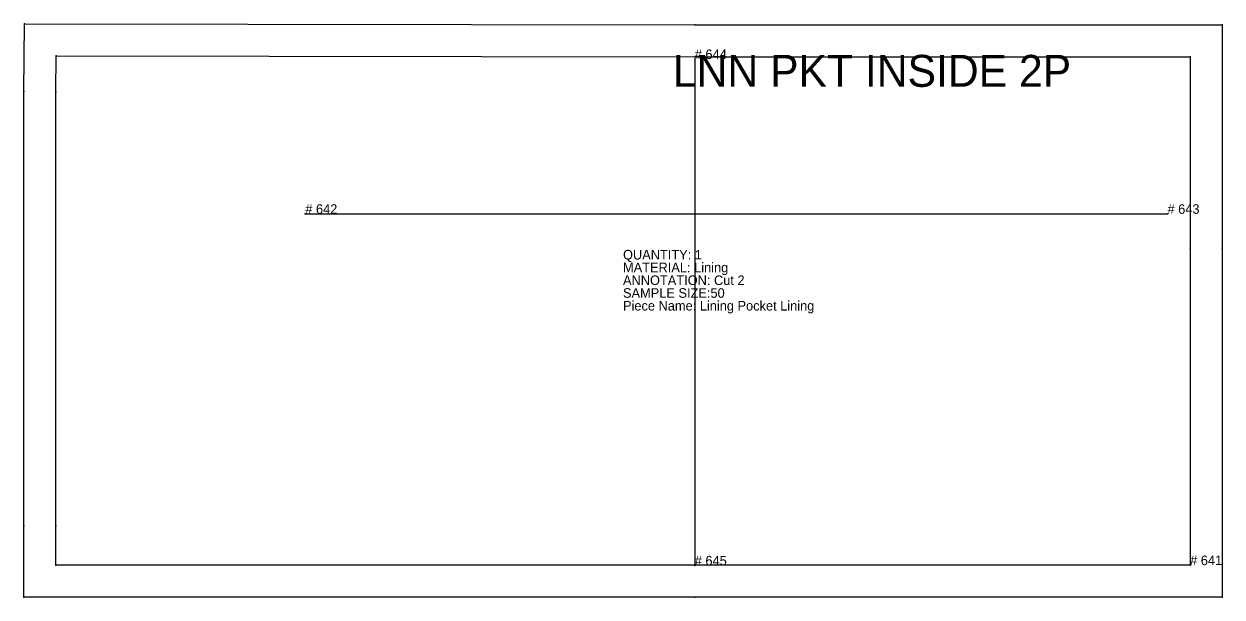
# Model space of a CAD drawing. Extents: x -8402 to 434, y -368 to 2685.
# Drawn here: x -8400 to -8024.4, y 551 to 730.6 of the extents above; entities that cross this region are included whole.
import ezdxf

# ---------------------------------------------------------------- set-up
doc = ezdxf.new("R2010")
doc.units = 0

# ---------------------------------------------------------------- blocks, each defined once
blk = doc.blocks.new('Lining Pocket Lining_5031')
at = {"layer": '1'}
blk.add_lwpolyline([(-8024.4102, 550.96), (-8189.71, 550.96), (-8400.0098, 550.96), (-8400.0098, 573.26), (-8400.0098, 709.36), (-8399.8096, 730.56), (-8189.71, 730.26), (-8024.4102, 730.26), (-8024.4102, 660.26), (-8024.4102, 550.96)], close=True, dxfattribs=at)
at = {"layer": '14'}
blk.add_lwpolyline([(-8034.4102, 560.96), (-8189.71, 560.96), (-8390.0098, 560.96), (-8390.0098, 573.26), (-8390.0098, 709.32), (-8389.9004, 720.55), (-8189.71, 720.26), (-8034.4102, 720.26), (-8034.4102, 660.26), (-8034.4102, 560.96)], close=True, dxfattribs=at)
at = {"layer": '2'}
for p in [(-8399.8096, 730.56), (-8189.71, 730.26), (-8024.4102, 730.26), (-8389.9004, 720.55), (-8189.71, 720.26), (-8189.71, 719.56), (-8034.4102, 720.26), (-8400.0098, 709.36), (-8390.0098, 709.32), (-8311.8096, 671.06), (-8041.5098, 671.06), (-8034.4102, 660.26), (-8024.4102, 660.26), (-8400.0098, 573.26), (-8390.0098, 573.26), (-8390.0098, 560.96), (-8189.71, 560.96), (-8189.71, 560.86), (-8034.4102, 560.96), (-8400.0098, 550.96), (-8189.71, 550.96), (-8024.4102, 550.96)]:
    blk.add_point(p, dxfattribs=at)
at = {"layer": '4'}
for p in [(-8189.71, 730.26, 5), (-8189.71, 720.26, 5), (-8400.0098, 709.36, 5), (-8390.0098, 709.32, 5), (-8034.4102, 660.26, 5), (-8024.4102, 660.26, 5), (-8400.0098, 573.26, 5), (-8390.0098, 573.26, 5), (-8189.71, 560.96, 5), (-8189.71, 550.96, 5)]:
    blk.add_point(p, dxfattribs=at)
at = {"layer": '5'}
blk.add_line((-8311.8096, 671.06), (-8041.5098, 671.06), dxfattribs=at)
at = {"layer": '7'}
blk.add_line((-8311.8096, 671.06), (-8041.5098, 671.06), dxfattribs=at)
at = {"layer": '8'}
blk.add_lwpolyline([(-8189.71, 719.56), (-8189.71, 560.86)], dxfattribs=at)
at = {"layer": '84'}
blk.add_lwpolyline([(-8024.4102, 550.96), (-8189.71, 550.96), (-8400.0098, 550.96), (-8400.0098, 573.26), (-8400.0098, 709.36), (-8399.8096, 730.56), (-8189.71, 730.26), (-8024.4102, 730.26), (-8024.4102, 660.26), (-8024.4102, 550.96)], close=True, dxfattribs=at)
at = {"layer": '85'}
blk.add_lwpolyline([(-8189.71, 719.56), (-8189.71, 560.86)], dxfattribs=at)
at = {"layer": '87'}
blk.add_lwpolyline([(-8034.4102, 560.96), (-8189.71, 560.96), (-8390.0098, 560.96), (-8390.0098, 573.26), (-8390.0098, 709.32), (-8389.9004, 720.55), (-8189.71, 720.26), (-8034.4102, 720.26), (-8034.4102, 660.26), (-8034.4102, 560.96)], close=True, dxfattribs=at)
at = {"layer": '1'}
for s, p in [('QUANTITY: 1', (-8212.21, 656.75)), ('MATERIAL: Lining', (-8212.21, 652.75)), ('ANNOTATION: Cut 2', (-8212.21, 648.75)), ('SAMPLE SIZE:50', (-8212.21, 644.75)), ('Piece Name: Lining Pocket Lining', (-8212.21, 640.75))]:
    blk.add_text(s, height=3, dxfattribs=at).set_placement(p)
at = {"layer": '14'}
blk.add_text('# 641', height=3, dxfattribs=at).set_placement((-8034.4102, 560.96))
at = {"layer": '15'}
blk.add_text('LNN PKT INSIDE 2P', height=10, dxfattribs=at).set_placement((-8196.5596, 710.86))
at = {"layer": '7'}
for s, p in [('# 642', (-8311.8096, 671.06)), ('# 643', (-8041.5098, 671.06))]:
    blk.add_text(s, height=3, dxfattribs=at).set_placement(p)
at = {"layer": '8'}
for s, p in [('# 644', (-8189.71, 719.56)), ('# 645', (-8189.71, 560.86))]:
    blk.add_text(s, height=3, dxfattribs=at).set_placement(p)

msp = doc.modelspace()

# ---------------------------------------------------------------- block references
at = {"layer": '1'}
msp.add_blockref('Lining Pocket Lining_5031', (0, 0), dxfattribs=at)

doc.saveas('drawing.dxf')
